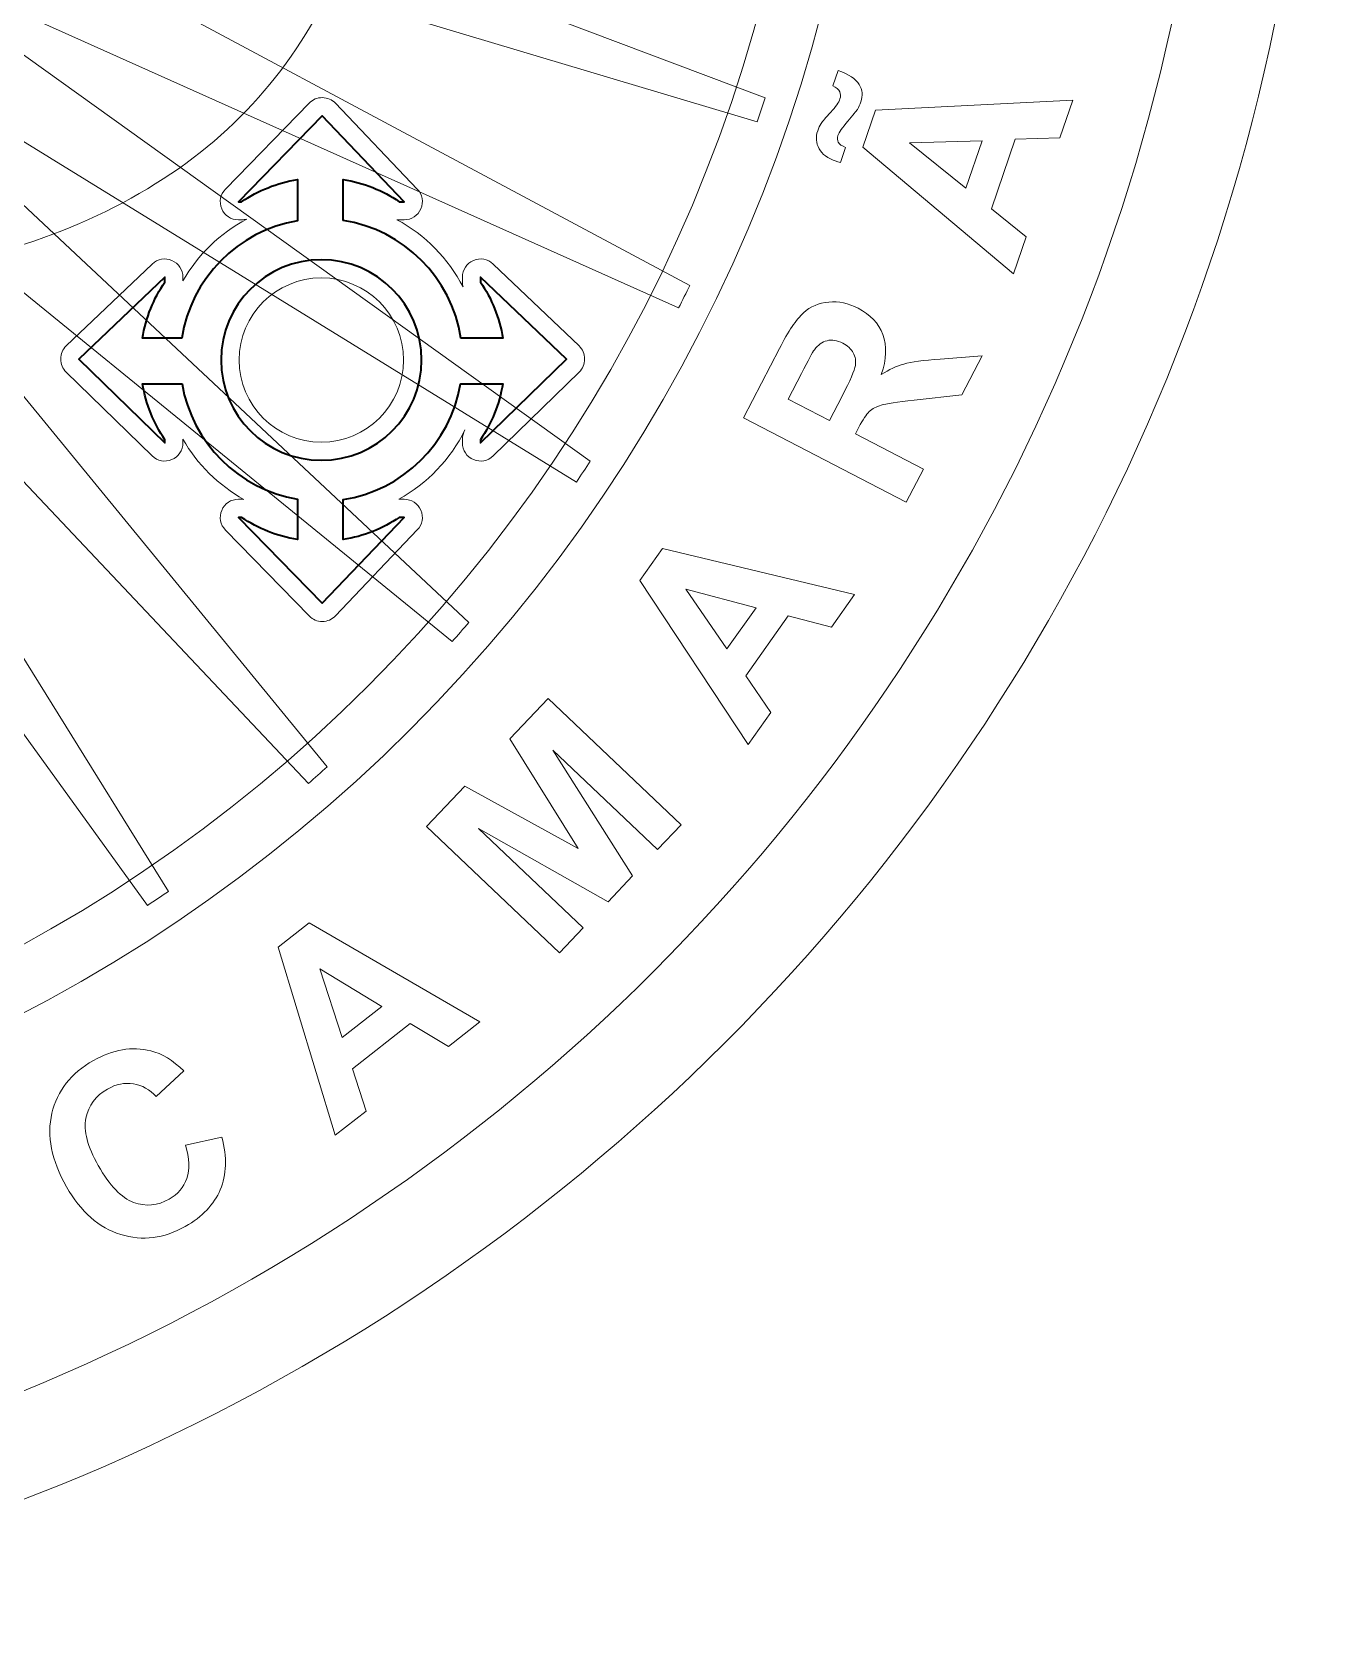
# Model space of a CAD drawing. Header units: millimetres. Extents: x -22.2 to 22.2, y -22.2 to 22.2.
# Drawn here: x 8.1 to 22.25, y -22.25 to -4.59 of the extents above; entities that cross this region are included whole.
import ezdxf

# ---------------------------------------------------------------- set-up
doc = ezdxf.new("R2010")
doc.units = ezdxf.units.MM
doc.header["$MEASUREMENT"] = 0
doc.layers.add('Camada 1', color=7, linetype='Continuous')

msp = doc.modelspace()

# ---------------------------------------------------------------- linework, layer by layer
at = {"layer": 'Camada 1', "lineweight": 9}
msp.add_ellipse((0, 0), major_axis=(0, 22.25), ratio=1, dxfattribs=at)
msp.add_ellipse((0, 0), major_axis=(0, 22.25), ratio=1, dxfattribs=at)
for points, knots in [([(0, 22.25), (12.2882, 22.25), (22.25, 12.2882), (22.25, 0), (22.25, 0), (22.25, -12.2882), (12.2882, -22.25), (0, -22.25), (0, -22.25), (-12.2882, -22.25), (-22.25, -12.2882), (-22.25, 0), (-22.25, 0), (-22.25, 12.2882), (-12.2882, 22.25), (0, 22.25)], [0, 0, 0, 0, 0.2, 0.2, 0.2, 0.2, 0.4, 0.4, 0.4, 0.4, 0.6, 0.6, 0.6, 0.6, 1, 1, 1, 1]), ([(0, 21.1375), (11.6738, 21.1375), (21.1375, 11.6738), (21.1375, 0), (21.1375, 0), (21.1375, -11.6738), (11.6738, -21.1375), (0, -21.1375), (0, -21.1375), (-11.6738, -21.1375), (-21.1375, -11.6738), (-21.1375, 0), (-21.1375, 0), (-21.1375, 11.6738), (-11.6738, 21.1375), (0, 21.1375)], [0, 0, 0, 0, 0.2, 0.2, 0.2, 0.2, 0.4, 0.4, 0.4, 0.4, 0.6, 0.6, 0.6, 0.6, 1, 1, 1, 1]), ([(0, 17.355), (9.5849, 17.355), (17.355, 9.5849), (17.355, 0), (17.355, 0), (17.355, -9.5849), (9.5849, -17.355), (0, -17.355), (0, -17.355), (-9.5849, -17.355), (-17.355, -9.5849), (-17.355, 0), (-17.355, 0), (-17.355, 9.5849), (-9.5849, 17.355), (0, 17.355)], [0, 0, 0, 0, 0.2, 0.2, 0.2, 0.2, 0.4, 0.4, 0.4, 0.4, 0.6, 0.6, 0.6, 0.6, 1, 1, 1, 1]), ([(-1.0064, 16.9961), (-1.0064, 16.9961), (-0.0133, 7.3235), (-0.0133, 7.3235), (-0.0133, 7.3235), (-0.0133, 7.3235), (0.9446, 17), (0.9446, 17), (0.9446, 17), (1.0369, 16.9949), (1.1288, 16.989), (1.2206, 16.9825), (1.2206, 16.9825), (1.2206, 16.9825), (0.9427, 7.2626), (0.9427, 7.2626), (0.9427, 7.2626), (0.9427, 7.2626), (3.1559, 16.7333), (3.1559, 16.7333), (3.1559, 16.7333), (3.2465, 16.7163), (3.3373, 16.6997), (3.4274, 16.6813), (3.4274, 16.6813), (3.4274, 16.6813), (1.8826, 7.0774), (1.8826, 7.0774), (1.8826, 7.0774), (1.8826, 7.0774), (5.3137, 16.1796), (5.3137, 16.1796), (5.3137, 16.1796), (5.4013, 16.1509), (5.4885, 16.1217), (5.5755, 16.0915), (5.5755, 16.0915), (5.5755, 16.0915), (2.7903, 6.7711), (2.7903, 6.7711), (2.7903, 6.7711), (2.7903, 6.7711), (7.3803, 15.3481), (7.3803, 15.3481), (7.3803, 15.3481), (7.4634, 15.3081), (7.5455, 15.2665), (7.6278, 15.2252), (7.6278, 15.2252), (7.6278, 15.2252), (3.6502, 6.3489), (3.6502, 6.3489), (3.6502, 6.3489), (3.6502, 6.3489), (9.3186, 14.2509), (9.3186, 14.2509), (9.3186, 14.2509), (9.3957, 14.2003), (9.4729, 14.1499), (9.5491, 14.0982), (9.5491, 14.0982), (9.5491, 14.0982), (4.4477, 5.8183), (4.4477, 5.8183), (4.4477, 5.8183), (4.4477, 5.8183), (11.0983, 12.9119), (11.0983, 12.9119), (11.0983, 12.9119), (11.1682, 12.8517), (11.2372, 12.7907), (11.3061, 12.7294), (11.3061, 12.7294), (11.3061, 12.7294), (5.1691, 5.1879), (5.1691, 5.1879), (5.1691, 5.1879), (5.1691, 5.1879), (12.6882, 11.3524), (12.6882, 11.3524), (12.6882, 11.3524), (12.7497, 11.2837), (12.8114, 11.2152), (12.8718, 11.1456), (12.8718, 11.1456), (12.8718, 11.1456), (5.802, 4.4688), (5.802, 4.4688), (5.802, 4.4688), (5.802, 4.4688), (14.0629, 9.6), (14.0629, 9.6), (14.0629, 9.6), (14.1149, 9.524), (14.166, 9.4474), (14.2167, 9.3705), (14.2167, 9.3705), (14.2167, 9.3705), (6.3356, 3.6734), (6.3356, 3.6734), (6.3356, 3.6734), (6.3356, 3.6734), (15.1976, 7.6834), (15.1976, 7.6834), (15.1976, 7.6834), (15.2392, 7.6012), (15.2802, 7.5189), (15.3205, 7.4359), (15.3205, 7.4359), (15.3205, 7.4359), (6.7609, 2.815), (6.7609, 2.815), (6.7609, 2.815), (6.7609, 2.815), (16.0708, 5.6339), (16.0708, 5.6339), (16.0708, 5.6339), (16.1013, 5.547), (16.1314, 5.46), (16.1605, 5.3726), (16.1605, 5.3726), (16.1605, 5.3726), (7.0705, 1.9084), (7.0705, 1.9084), (7.0705, 1.9084), (7.0705, 1.9084), (16.6682, 3.488), (16.6682, 3.488), (16.6682, 3.488), (16.6869, 3.398), (16.7042, 3.3074), (16.7216, 3.2169), (16.7216, 3.2169), (16.7216, 3.2169), (7.2591, 0.9692), (7.2591, 0.9692), (7.2591, 0.9692), (7.2591, 0.9692), (16.9786, 1.2824), (16.9786, 1.2824), (16.9786, 1.2824), (16.9855, 1.1907), (16.9907, 1.0986), (16.9961, 1.0064), (16.9961, 1.0064), (16.9961, 1.0064), (7.3235, 0.0133), (7.3235, 0.0133), (7.3235, 0.0133), (7.3235, 0.0133), (17, -0.9446), (17, -0.9446), (17, -0.9446), (16.9949, -1.0369), (16.989, -1.1288), (16.9825, -1.2206), (16.9825, -1.2206), (16.9825, -1.2206), (7.2626, -0.9427), (7.2626, -0.9427), (7.2626, -0.9427), (7.2626, -0.9427), (16.7333, -3.1559), (16.7333, -3.1559), (16.7333, -3.1559), (16.7163, -3.2465), (16.6997, -3.3373), (16.6813, -3.4274), (16.6813, -3.4274), (16.6813, -3.4274), (7.0774, -1.8826), (7.0774, -1.8826), (7.0774, -1.8826), (7.0774, -1.8826), (16.1796, -5.3137), (16.1796, -5.3137), (16.1796, -5.3137), (16.1509, -5.4013), (16.1217, -5.4885), (16.0915, -5.5755), (16.0915, -5.5755), (16.0915, -5.5755), (6.7711, -2.7903), (6.7711, -2.7903), (6.7711, -2.7903), (6.7711, -2.7903), (15.3481, -7.3803), (15.3481, -7.3803), (15.3481, -7.3803), (15.3081, -7.4634), (15.2665, -7.5455), (15.2252, -7.6278), (15.2252, -7.6278), (15.2252, -7.6278), (6.3489, -3.6502), (6.3489, -3.6502), (6.3489, -3.6502), (6.3489, -3.6502), (14.2509, -9.3186), (14.2509, -9.3186), (14.2509, -9.3186), (14.2003, -9.3957), (14.1499, -9.4729), (14.0982, -9.5491), (14.0982, -9.5491), (14.0982, -9.5491), (5.8183, -4.4477), (5.8183, -4.4477), (5.8183, -4.4477), (5.8183, -4.4477), (12.9119, -11.0983), (12.9119, -11.0983), (12.9119, -11.0983), (12.8517, -11.1682), (12.7907, -11.2372), (12.7294, -11.3061), (12.7294, -11.3061), (12.7294, -11.3061), (5.1879, -5.1691), (5.1879, -5.1691), (5.1879, -5.1691), (5.1879, -5.1691), (11.3524, -12.6882), (11.3524, -12.6882), (11.3524, -12.6882), (11.2837, -12.7497), (11.2152, -12.8114), (11.1456, -12.8718), (11.1456, -12.8718), (11.1456, -12.8718), (4.4688, -5.802), (4.4688, -5.802), (4.4688, -5.802), (4.4688, -5.802), (9.6, -14.0629), (9.6, -14.0629), (9.6, -14.0629), (9.524, -14.1149), (9.4474, -14.166), (9.3705, -14.2167), (9.3705, -14.2167), (9.3705, -14.2167), (3.6734, -6.3356), (3.6734, -6.3356), (3.6734, -6.3356), (3.6734, -6.3356), (7.6834, -15.1976), (7.6834, -15.1976), (7.6834, -15.1976), (7.6012, -15.2392), (7.5189, -15.2802), (7.4359, -15.3205), (7.4359, -15.3205), (7.4359, -15.3205), (2.815, -6.7609), (2.815, -6.7609), (2.815, -6.7609), (2.815, -6.7609), (5.6339, -16.0708), (5.6339, -16.0708), (5.6339, -16.0708), (5.547, -16.1013), (5.46, -16.1314), (5.3726, -16.1605), (5.3726, -16.1605), (5.3726, -16.1605), (1.9084, -7.0705), (1.9084, -7.0705), (1.9084, -7.0705), (1.9084, -7.0705), (3.488, -16.6682), (3.488, -16.6682), (3.488, -16.6682), (3.398, -16.6869), (3.3074, -16.7042), (3.2169, -16.7216), (3.2169, -16.7216), (3.2169, -16.7216), (0.9692, -7.2591), (0.9692, -7.2591), (0.9692, -7.2591), (0.9692, -7.2591), (1.2824, -16.9786), (1.2824, -16.9786), (1.2824, -16.9786), (1.1907, -16.9855), (1.0986, -16.9907), (1.0064, -16.9961), (1.0064, -16.9961), (1.0064, -16.9961), (0.0133, -7.3235), (0.0133, -7.3235), (0.0133, -7.3235), (0.0133, -7.3235), (-0.9446, -17), (-0.9446, -17), (-0.9446, -17), (-1.0369, -16.9949), (-1.1288, -16.989), (-1.2206, -16.9825), (-1.2206, -16.9825), (-1.2206, -16.9825), (-0.9427, -7.2626), (-0.9427, -7.2626), (-0.9427, -7.2626), (-0.9427, -7.2626), (-3.1559, -16.7333), (-3.1559, -16.7333), (-3.1559, -16.7333), (-3.2465, -16.7163), (-3.3373, -16.6997), (-3.4274, -16.6813), (-3.4274, -16.6813), (-3.4274, -16.6813), (-1.8826, -7.0774), (-1.8826, -7.0774), (-1.8826, -7.0774), (-1.8826, -7.0774), (-5.3137, -16.1796), (-5.3137, -16.1796), (-5.3137, -16.1796), (-5.4013, -16.1509), (-5.4885, -16.1217), (-5.5755, -16.0915), (-5.5755, -16.0915), (-5.5755, -16.0915), (-2.7903, -6.7711), (-2.7903, -6.7711), (-2.7903, -6.7711), (-2.7903, -6.7711), (-7.3803, -15.3481), (-7.3803, -15.3481), (-7.3803, -15.3481), (-7.4634, -15.3081), (-7.5455, -15.2665), (-7.6278, -15.2252), (-7.6278, -15.2252), (-7.6278, -15.2252), (-3.6502, -6.3489), (-3.6502, -6.3489), (-3.6502, -6.3489), (-3.6502, -6.3489), (-9.3186, -14.2509), (-9.3186, -14.2509), (-9.3186, -14.2509), (-9.3957, -14.2003), (-9.4729, -14.1499), (-9.5491, -14.0982), (-9.5491, -14.0982), (-9.5491, -14.0982), (-4.4477, -5.8183), (-4.4477, -5.8183), (-4.4477, -5.8183), (-4.4477, -5.8183), (-11.0983, -12.9119), (-11.0983, -12.9119), (-11.0983, -12.9119), (-11.1682, -12.8517), (-11.2372, -12.7907), (-11.3061, -12.7294), (-11.3061, -12.7294), (-11.3061, -12.7294), (-5.1691, -5.1879), (-5.1691, -5.1879), (-5.1691, -5.1879), (-5.1691, -5.1879), (-12.6882, -11.3524), (-12.6882, -11.3524), (-12.6882, -11.3524), (-12.7497, -11.2837), (-12.8114, -11.2152), (-12.8718, -11.1456), (-12.8718, -11.1456), (-12.8718, -11.1456), (-5.802, -4.4688), (-5.802, -4.4688), (-5.802, -4.4688), (-5.802, -4.4688), (-14.0629, -9.6), (-14.0629, -9.6), (-14.0629, -9.6), (-14.1149, -9.524), (-14.166, -9.4474), (-14.2167, -9.3705), (-14.2167, -9.3705), (-14.2167, -9.3705), (-6.3356, -3.6734), (-6.3356, -3.6734), (-6.3356, -3.6734), (-6.3356, -3.6734), (-15.1976, -7.6834), (-15.1976, -7.6834), (-15.1976, -7.6834), (-15.2392, -7.6012), (-15.2802, -7.5189), (-15.3205, -7.4359), (-15.3205, -7.4359), (-15.3205, -7.4359), (-6.7609, -2.815), (-6.7609, -2.815), (-6.7609, -2.815), (-6.7609, -2.815), (-16.0708, -5.6339), (-16.0708, -5.6339), (-16.0708, -5.6339), (-16.1013, -5.547), (-16.1314, -5.46), (-16.1605, -5.3726), (-16.1605, -5.3726), (-16.1605, -5.3726), (-7.0705, -1.9084), (-7.0705, -1.9084), (-7.0705, -1.9084), (-7.0705, -1.9084), (-16.6682, -3.488), (-16.6682, -3.488), (-16.6682, -3.488), (-16.6869, -3.398), (-16.7042, -3.3074), (-16.7216, -3.2169), (-16.7216, -3.2169), (-16.7216, -3.2169), (-7.2591, -0.9692), (-7.2591, -0.9692), (-7.2591, -0.9692), (-7.2591, -0.9692), (-16.9786, -1.2824), (-16.9786, -1.2824), (-16.9786, -1.2824), (-16.9855, -1.1907), (-16.9907, -1.0986), (-16.9961, -1.0064), (-16.9961, -1.0064), (-16.9961, -1.0064), (-7.3235, -0.0133), (-7.3235, -0.0133), (-7.3235, -0.0133), (-7.3235, -0.0133), (-17, 0.9446), (-17, 0.9446), (-17, 0.9446), (-16.9949, 1.0369), (-16.989, 1.1288), (-16.9825, 1.2206), (-16.9825, 1.2206), (-16.9825, 1.2206), (-7.2626, 0.9427), (-7.2626, 0.9427), (-7.2626, 0.9427), (-7.2626, 0.9427), (-16.7333, 3.1559), (-16.7333, 3.1559), (-16.7333, 3.1559), (-16.7163, 3.2465), (-16.6997, 3.3373), (-16.6813, 3.4274), (-16.6813, 3.4274), (-16.6813, 3.4274), (-7.0774, 1.8826), (-7.0774, 1.8826), (-7.0774, 1.8826), (-7.0774, 1.8826), (-16.1796, 5.3137), (-16.1796, 5.3137), (-16.1796, 5.3137), (-16.1509, 5.4013), (-16.1217, 5.4885), (-16.0915, 5.5755), (-16.0915, 5.5755), (-16.0915, 5.5755), (-6.7711, 2.7903), (-6.7711, 2.7903), (-6.7711, 2.7903), (-6.7711, 2.7903), (-15.3481, 7.3803), (-15.3481, 7.3803), (-15.3481, 7.3803), (-15.3081, 7.4634), (-15.2665, 7.5455), (-15.2252, 7.6278), (-15.2252, 7.6278), (-15.2252, 7.6278), (-6.3489, 3.6502), (-6.3489, 3.6502), (-6.3489, 3.6502), (-6.3489, 3.6502), (-14.2509, 9.3186), (-14.2509, 9.3186), (-14.2509, 9.3186), (-14.2003, 9.3957), (-14.1499, 9.4729), (-14.0982, 9.5491), (-14.0982, 9.5491), (-14.0982, 9.5491), (-5.8183, 4.4477), (-5.8183, 4.4477), (-5.8183, 4.4477), (-5.8183, 4.4477), (-12.9119, 11.0983), (-12.9119, 11.0983), (-12.9119, 11.0983), (-12.8517, 11.1682), (-12.7907, 11.2372), (-12.7294, 11.3061), (-12.7294, 11.3061), (-12.7294, 11.3061), (-5.1879, 5.1691), (-5.1879, 5.1691), (-5.1879, 5.1691), (-5.1879, 5.1691), (-11.3524, 12.6882), (-11.3524, 12.6882), (-11.3524, 12.6882), (-11.2837, 12.7497), (-11.2152, 12.8113), (-11.1456, 12.8718), (-11.1456, 12.8718), (-11.1456, 12.8718), (-4.4688, 5.802), (-4.4688, 5.802), (-4.4688, 5.802), (-4.4688, 5.802), (-9.6, 14.0629), (-9.6, 14.0629), (-9.6, 14.0629), (-9.524, 14.1149), (-9.4474, 14.166), (-9.3705, 14.2167), (-9.3705, 14.2167), (-9.3705, 14.2167), (-3.6734, 6.3356), (-3.6734, 6.3356), (-3.6734, 6.3356), (-3.6734, 6.3356), (-7.6834, 15.1976), (-7.6834, 15.1976), (-7.6834, 15.1976), (-7.6012, 15.2392), (-7.5188, 15.2802), (-7.4359, 15.3205), (-7.4359, 15.3205), (-7.4359, 15.3205), (-2.815, 6.7609), (-2.815, 6.7609), (-2.815, 6.7609), (-2.815, 6.7609), (-5.6339, 16.0708), (-5.6339, 16.0708), (-5.6339, 16.0708), (-5.547, 16.1013), (-5.4601, 16.1314), (-5.3726, 16.1605), (-5.3726, 16.1605), (-5.3726, 16.1605), (-1.9084, 7.0705), (-1.9084, 7.0705), (-1.9084, 7.0705), (-1.9084, 7.0705), (-3.488, 16.6682), (-3.488, 16.6682), (-3.488, 16.6682), (-3.398, 16.6869), (-3.3074, 16.7042), (-3.2169, 16.7216), (-3.2169, 16.7216), (-3.2169, 16.7216), (-0.9692, 7.2591), (-0.9692, 7.2591), (-0.9692, 7.2591), (-0.9692, 7.2591), (-1.2824, 16.9786), (-1.2824, 16.9786), (-1.2824, 16.9786), (-1.1907, 16.9855), (-1.0986, 16.9907), (-1.0064, 16.9961)], [0, 0, 0, 0, 0.0068966, 0.0068966, 0.0068966, 0.0068966, 0.0137931, 0.0137931, 0.0137931, 0.0137931, 0.0206897, 0.0206897, 0.0206897, 0.0206897, 0.0275862, 0.0275862, 0.0275862, 0.0275862, 0.0344828, 0.0344828, 0.0344828, 0.0344828, 0.0413793, 0.0413793, 0.0413793, 0.0413793, 0.0482759, 0.0482759, 0.0482759, 0.0482759, 0.0551724, 0.0551724, 0.0551724, 0.0551724, 0.062069, 0.062069, 0.062069, 0.062069, 0.0689655, 0.0689655, 0.0689655, 0.0689655, 0.0758621, 0.0758621, 0.0758621, 0.0758621, 0.0827586, 0.0827586, 0.0827586, 0.0827586, 0.0896552, 0.0896552, 0.0896552, 0.0896552, 0.0965517, 0.0965517, 0.0965517, 0.0965517, 0.1034483, 0.1034483, 0.1034483, 0.1034483, 0.1103448, 0.1103448, 0.1103448, 0.1103448, 0.1172414, 0.1172414, 0.1172414, 0.1172414, 0.1241379, 0.1241379, 0.1241379, 0.1241379, 0.1310345, 0.1310345, 0.1310345, 0.1310345, 0.137931, 0.137931, 0.137931, 0.137931, 0.1448276, 0.1448276, 0.1448276, 0.1448276, 0.1517241, 0.1517241, 0.1517241, 0.1517241, 0.1586207, 0.1586207, 0.1586207, 0.1586207, 0.1655172, 0.1655172, 0.1655172, 0.1655172, 0.1724138, 0.1724138, 0.1724138, 0.1724138, 0.1793103, 0.1793103, 0.1793103, 0.1793103, 0.1862069, 0.1862069, 0.1862069, 0.1862069, 0.1931034, 0.1931034, 0.1931034, 0.1931034, 0.2, 0.2, 0.2, 0.2, 0.2068966, 0.2068966, 0.2068966, 0.2068966, 0.2137931, 0.2137931, 0.2137931, 0.2137931, 0.2206897, 0.2206897, 0.2206897, 0.2206897, 0.2275862, 0.2275862, 0.2275862, 0.2275862, 0.2344828, 0.2344828, 0.2344828, 0.2344828, 0.2413793, 0.2413793, 0.2413793, 0.2413793, 0.2482759, 0.2482759, 0.2482759, 0.2482759, 0.2551724, 0.2551724, 0.2551724, 0.2551724, 0.262069, 0.262069, 0.262069, 0.262069, 0.2689655, 0.2689655, 0.2689655, 0.2689655, 0.2758621, 0.2758621, 0.2758621, 0.2758621, 0.2827586, 0.2827586, 0.2827586, 0.2827586, 0.2896552, 0.2896552, 0.2896552, 0.2896552, 0.2965517, 0.2965517, 0.2965517, 0.2965517, 0.3034483, 0.3034483, 0.3034483, 0.3034483, 0.3103448, 0.3103448, 0.3103448, 0.3103448, 0.3172414, 0.3172414, 0.3172414, 0.3172414, 0.3241379, 0.3241379, 0.3241379, 0.3241379, 0.3310345, 0.3310345, 0.3310345, 0.3310345, 0.337931, 0.337931, 0.337931, 0.337931, 0.3448276, 0.3448276, 0.3448276, 0.3448276, 0.3517241, 0.3517241, 0.3517241, 0.3517241, 0.3586207, 0.3586207, 0.3586207, 0.3586207, 0.3655172, 0.3655172, 0.3655172, 0.3655172, 0.3724138, 0.3724138, 0.3724138, 0.3724138, 0.3793103, 0.3793103, 0.3793103, 0.3793103, 0.3862069, 0.3862069, 0.3862069, 0.3862069, 0.3931034, 0.3931034, 0.3931034, 0.3931034, 0.4, 0.4, 0.4, 0.4, 0.4068966, 0.4068966, 0.4068966, 0.4068966, 0.4137931, 0.4137931, 0.4137931, 0.4137931, 0.4206897, 0.4206897, 0.4206897, 0.4206897, 0.4275862, 0.4275862, 0.4275862, 0.4275862, 0.4344828, 0.4344828, 0.4344828, 0.4344828, 0.4413793, 0.4413793, 0.4413793, 0.4413793, 0.4482759, 0.4482759, 0.4482759, 0.4482759, 0.4551724, 0.4551724, 0.4551724, 0.4551724, 0.462069, 0.462069, 0.462069, 0.462069, 0.4689655, 0.4689655, 0.4689655, 0.4689655, 0.4758621, 0.4758621, 0.4758621, 0.4758621, 0.4827586, 0.4827586, 0.4827586, 0.4827586, 0.4896552, 0.4896552, 0.4896552, 0.4896552, 0.4965517, 0.4965517, 0.4965517, 0.4965517, 0.5034483, 0.5034483, 0.5034483, 0.5034483, 0.5103448, 0.5103448, 0.5103448, 0.5103448, 0.5172414, 0.5172414, 0.5172414, 0.5172414, 0.5241379, 0.5241379, 0.5241379, 0.5241379, 0.5310345, 0.5310345, 0.5310345, 0.5310345, 0.537931, 0.537931, 0.537931, 0.537931, 0.5448276, 0.5448276, 0.5448276, 0.5448276, 0.5517241, 0.5517241, 0.5517241, 0.5517241, 0.5586207, 0.5586207, 0.5586207, 0.5586207, 0.5655172, 0.5655172, 0.5655172, 0.5655172, 0.5724138, 0.5724138, 0.5724138, 0.5724138, 0.5793103, 0.5793103, 0.5793103, 0.5793103, 0.5862069, 0.5862069, 0.5862069, 0.5862069, 0.5931034, 0.5931034, 0.5931034, 0.5931034, 0.6, 0.6, 0.6, 0.6, 0.6068966, 0.6068966, 0.6068966, 0.6068966, 0.6137931, 0.6137931, 0.6137931, 0.6137931, 0.6206897, 0.6206897, 0.6206897, 0.6206897, 0.6275862, 0.6275862, 0.6275862, 0.6275862, 0.6344828, 0.6344828, 0.6344828, 0.6344828, 0.6413793, 0.6413793, 0.6413793, 0.6413793, 0.6482759, 0.6482759, 0.6482759, 0.6482759, 0.6551724, 0.6551724, 0.6551724, 0.6551724, 0.662069, 0.662069, 0.662069, 0.662069, 0.6689655, 0.6689655, 0.6689655, 0.6689655, 0.6758621, 0.6758621, 0.6758621, 0.6758621, 0.6827586, 0.6827586, 0.6827586, 0.6827586, 0.6896552, 0.6896552, 0.6896552, 0.6896552, 0.6965517, 0.6965517, 0.6965517, 0.6965517, 0.7034483, 0.7034483, 0.7034483, 0.7034483, 0.7103448, 0.7103448, 0.7103448, 0.7103448, 0.7172414, 0.7172414, 0.7172414, 0.7172414, 0.7241379, 0.7241379, 0.7241379, 0.7241379, 0.7310345, 0.7310345, 0.7310345, 0.7310345, 0.737931, 0.737931, 0.737931, 0.737931, 0.7448276, 0.7448276, 0.7448276, 0.7448276, 0.7517241, 0.7517241, 0.7517241, 0.7517241, 0.7586207, 0.7586207, 0.7586207, 0.7586207, 0.7655172, 0.7655172, 0.7655172, 0.7655172, 0.7724138, 0.7724138, 0.7724138, 0.7724138, 0.7793103, 0.7793103, 0.7793103, 0.7793103, 0.7862069, 0.7862069, 0.7862069, 0.7862069, 0.7931034, 0.7931034, 0.7931034, 0.7931034, 0.8, 0.8, 0.8, 0.8, 0.8068966, 0.8068966, 0.8068966, 0.8068966, 0.8137931, 0.8137931, 0.8137931, 0.8137931, 0.8206897, 0.8206897, 0.8206897, 0.8206897, 0.8275862, 0.8275862, 0.8275862, 0.8275862, 0.8344828, 0.8344828, 0.8344828, 0.8344828, 0.8413793, 0.8413793, 0.8413793, 0.8413793, 0.8482759, 0.8482759, 0.8482759, 0.8482759, 0.8551724, 0.8551724, 0.8551724, 0.8551724, 0.862069, 0.862069, 0.862069, 0.862069, 0.8689655, 0.8689655, 0.8689655, 0.8689655, 0.8758621, 0.8758621, 0.8758621, 0.8758621, 0.8827586, 0.8827586, 0.8827586, 0.8827586, 0.8896552, 0.8896552, 0.8896552, 0.8896552, 0.8965517, 0.8965517, 0.8965517, 0.8965517, 0.9034483, 0.9034483, 0.9034483, 0.9034483, 0.9103448, 0.9103448, 0.9103448, 0.9103448, 0.9172414, 0.9172414, 0.9172414, 0.9172414, 0.9241379, 0.9241379, 0.9241379, 0.9241379, 0.9310345, 0.9310345, 0.9310345, 0.9310345, 0.937931, 0.937931, 0.937931, 0.937931, 0.9448276, 0.9448276, 0.9448276, 0.9448276, 0.9517241, 0.9517241, 0.9517241, 0.9517241, 0.9586207, 0.9586207, 0.9586207, 0.9586207, 0.9655172, 0.9655172, 0.9655172, 0.9655172, 0.9724138, 0.9724138, 0.9724138, 0.9724138, 0.9793103, 0.9793103, 0.9793103, 0.9793103, 0.9862069, 0.9862069, 0.9862069, 0.9862069, 1, 1, 1, 1]), ([(0, 16.6875), (9.2162, 16.6875), (16.6875, 9.2162), (16.6875, 0), (16.6875, 0), (16.6875, -9.2162), (9.2162, -16.6875), (0, -16.6875), (0, -16.6875), (-9.2162, -16.6875), (-16.6875, -9.2162), (-16.6875, 0), (-16.6875, 0), (-16.6875, 9.2162), (-9.2162, 16.6875), (0, 16.6875)], [0, 0, 0, 0, 0.2, 0.2, 0.2, 0.2, 0.4, 0.4, 0.4, 0.4, 0.6, 0.6, 0.6, 0.6, 1, 1, 1, 1]), ([(-0.5376, -0.5186), (-0.5376, -0.5186), (-0.5376, 3.8314), (-0.5376, 3.8314), (-0.5376, 3.8314), (-0.5376, 5.0574), (-0.4673, 5.9535), (-0.3266, 6.5278), (-0.3266, 6.5278), (-0.1812, 7.102), (0.0487, 7.6193), (0.3676, 8.0796), (0.3676, 8.0796), (0.9211, 8.878), (1.6482, 9.4889), (2.563, 9.9124), (2.563, 9.9124), (3.4729, 10.3401), (4.5142, 10.5519), (5.6915, 10.5519), (5.6915, 10.5519), (6.8737, 10.5519), (7.9196, 10.3442), (8.8296, 9.9246), (8.8296, 9.9246), (9.7396, 9.5092), (10.4761, 8.8942), (11.0343, 8.0796), (11.0343, 8.0796), (11.3485, 7.6438), (11.569, 7.151), (11.705, 6.6133), (11.705, 6.6133), (11.8363, 6.0716), (11.902, 5.3059), (11.902, 4.3202), (11.902, 4.3202), (11.902, 4.3202), (11.902, 3.8314), (11.902, 3.8314), (11.902, 3.8314), (11.902, 3.8314), (11.902, -1.0888), (11.902, -1.0888), (11.902, -1.0888), (11.902, -1.8993), (11.8551, -2.5307), (11.766, -2.9828), (11.766, -2.9828), (11.6721, -3.4389), (11.5221, -3.8625), (11.311, -4.2617), (11.311, -4.2617), (10.8231, -5.2066), (10.0868, -5.9438), (9.097, -6.4692), (9.097, -6.4692), (8.1072, -6.9987), (6.9721, -7.2635), (5.6915, -7.2635), (5.6915, -7.2635), (4.5237, -7.2635), (3.4869, -7.0477), (2.5676, -6.6118), (2.5676, -6.6118), (1.6528, -6.18), (0.9211, -5.565), (0.3676, -4.7708), (0.3676, -4.7708), (0.0487, -4.3024), (-0.1812, -3.7852), (-0.3266, -3.2231), (-0.3266, -3.2231), (-0.4673, -2.6569), (-0.5376, -1.7567), (-0.5376, -0.5186)], [0, 0, 0, 0, 0.05, 0.05, 0.05, 0.05, 0.1, 0.1, 0.1, 0.1, 0.15, 0.15, 0.15, 0.15, 0.2, 0.2, 0.2, 0.2, 0.25, 0.25, 0.25, 0.25, 0.3, 0.3, 0.3, 0.3, 0.35, 0.35, 0.35, 0.35, 0.4, 0.4, 0.4, 0.4, 0.45, 0.45, 0.45, 0.45, 0.5, 0.5, 0.5, 0.5, 0.55, 0.55, 0.55, 0.55, 0.6, 0.6, 0.6, 0.6, 0.65, 0.65, 0.65, 0.65, 0.7, 0.7, 0.7, 0.7, 0.75, 0.75, 0.75, 0.75, 0.8, 0.8, 0.8, 0.8, 0.85, 0.85, 0.85, 0.85, 0.9, 0.9, 0.9, 0.9, 1, 1, 1, 1]), ([(17.0655, -5.8585), (17.0655, -5.8585), (17.008, -6.0268), (17.008, -6.0268), (17.008, -6.0268), (16.9876, -6.0208), (16.9719, -6.0159), (16.9608, -6.0121), (16.9608, -6.0121), (16.8695, -5.9809), (16.8068, -5.9347), (16.773, -5.8734), (16.773, -5.8734), (16.7387, -5.8125), (16.7338, -5.7466), (16.7575, -5.6773), (16.7575, -5.6773), (16.768, -5.6465), (16.7807, -5.6196), (16.7964, -5.5956), (16.7964, -5.5956), (16.812, -5.5716), (16.8471, -5.5303), (16.9013, -5.4718), (16.9013, -5.4718), (16.9558, -5.4129), (16.9898, -5.3644), (17.0033, -5.3248), (17.0033, -5.3248), (17.0128, -5.2972), (17.0118, -5.271), (17.0007, -5.2464), (17.0007, -5.2464), (16.9895, -5.2212), (16.9641, -5.1995), (16.9245, -5.1801), (16.9245, -5.1801), (16.9245, -5.1801), (16.982, -5.0118), (16.982, -5.0118), (16.982, -5.0118), (17.1006, -5.0533), (17.1777, -5.1041), (17.2143, -5.1642), (17.2143, -5.1642), (17.2507, -5.225), (17.2572, -5.2888), (17.2341, -5.3565), (17.2341, -5.3565), (17.2239, -5.3863), (17.2109, -5.4142), (17.1949, -5.4405), (17.1949, -5.4405), (17.1827, -5.4586), (17.147, -5.5021), (17.0882, -5.571), (17.0882, -5.571), (17.0292, -5.6404), (16.9938, -5.6928), (16.9813, -5.7294), (16.9813, -5.7294), (16.9717, -5.7574), (16.9729, -5.7817), (16.9849, -5.8032), (16.9849, -5.8032), (16.9964, -5.825), (17.0235, -5.8432), (17.0655, -5.8585)], [0, 0, 0, 0, 0.0555556, 0.0555556, 0.0555556, 0.0555556, 0.1111111, 0.1111111, 0.1111111, 0.1111111, 0.1666667, 0.1666667, 0.1666667, 0.1666667, 0.2222222, 0.2222222, 0.2222222, 0.2222222, 0.2777778, 0.2777778, 0.2777778, 0.2777778, 0.3333333, 0.3333333, 0.3333333, 0.3333333, 0.3888889, 0.3888889, 0.3888889, 0.3888889, 0.4444444, 0.4444444, 0.4444444, 0.4444444, 0.5, 0.5, 0.5, 0.5, 0.5555556, 0.5555556, 0.5555556, 0.5555556, 0.6111111, 0.6111111, 0.6111111, 0.6111111, 0.6666667, 0.6666667, 0.6666667, 0.6666667, 0.7222222, 0.7222222, 0.7222222, 0.7222222, 0.7777778, 0.7777778, 0.7777778, 0.7777778, 0.8333333, 0.8333333, 0.8333333, 0.8333333, 0.8888889, 0.8888889, 0.8888889, 0.8888889, 1, 1, 1, 1]), ([(12.8697, -8.9749), (12.706, -9.2999), (12.4531, -9.5653), (12.1423, -9.7389), (12.1423, -9.7389), (12.1436, -9.7389), (12.1448, -9.7389), (12.1461, -9.7389), (12.1461, -9.7389), (12.1461, -9.7389), (12.1997, -9.7389), (12.1997, -9.7389), (12.1997, -9.7389), (12.2815, -9.7389), (12.3514, -9.785), (12.3836, -9.8602), (12.3836, -9.8602), (12.4157, -9.9353), (12.4009, -10.0177), (12.3445, -10.0769), (12.3445, -10.0769), (12.3445, -10.0769), (11.4414, -11.0241), (11.4414, -11.0241), (11.4414, -11.0241), (11.4025, -11.0649), (11.3541, -11.0858), (11.2977, -11.0861), (11.2977, -11.0861), (11.2414, -11.0864), (11.1928, -11.0661), (11.1534, -11.0258), (11.1534, -11.0258), (11.1534, -11.0258), (10.2294, -10.0786), (10.2294, -10.0786), (10.2294, -10.0786), (10.172, -10.0197), (10.1564, -9.9369), (10.1883, -9.8612), (10.1883, -9.8612), (10.2202, -9.7855), (10.2904, -9.7389), (10.3726, -9.7389), (10.3726, -9.7389), (10.3726, -9.7389), (10.4072, -9.7389), (10.4072, -9.7389), (10.4072, -9.7389), (10.4159, -9.7389), (10.4244, -9.7394), (10.4327, -9.7404), (10.4327, -9.7404), (10.1525, -9.5845), (9.9195, -9.3542), (9.7602, -9.0761), (9.7602, -9.0761), (9.7603, -9.0783), (9.7603, -9.0804), (9.7603, -9.0826), (9.7603, -9.0826), (9.7603, -9.0826), (9.7603, -9.1172), (9.7603, -9.1172), (9.7603, -9.1172), (9.7603, -9.1994), (9.7137, -9.2696), (9.638, -9.3015), (9.638, -9.3015), (9.5623, -9.3334), (9.4795, -9.3178), (9.4207, -9.2604), (9.4207, -9.2604), (9.4207, -9.2604), (8.4735, -8.3365), (8.4735, -8.3365), (8.4735, -8.3365), (8.4331, -8.2971), (8.4128, -8.2485), (8.4131, -8.1922), (8.4131, -8.1922), (8.4134, -8.1358), (8.4343, -8.0874), (8.4751, -8.0486), (8.4751, -8.0486), (8.4751, -8.0486), (9.4223, -7.1454), (9.4223, -7.1454), (9.4223, -7.1454), (9.4815, -7.0889), (9.5638, -7.0741), (9.639, -7.1062), (9.639, -7.1062), (9.7142, -7.1384), (9.7603, -7.2083), (9.7603, -7.2901), (9.7603, -7.2901), (9.7603, -7.2901), (9.7603, -7.3311), (9.7603, -7.3311), (9.7603, -7.3311), (9.9255, -7.0428), (10.17, -6.8057), (10.4643, -6.6498), (10.4643, -6.6498), (10.4463, -6.6551), (10.4275, -6.6577), (10.4072, -6.6577), (10.4072, -6.6577), (10.4072, -6.6577), (10.3726, -6.6577), (10.3726, -6.6577), (10.3726, -6.6577), (10.2904, -6.6577), (10.2202, -6.6111), (10.1883, -6.5354), (10.1883, -6.5354), (10.1564, -6.4597), (10.172, -6.3769), (10.2294, -6.318), (10.2294, -6.318), (10.2294, -6.318), (11.1534, -5.3708), (11.1534, -5.3708), (11.1534, -5.3708), (11.1928, -5.3305), (11.2414, -5.3102), (11.2977, -5.3105), (11.2977, -5.3105), (11.3541, -5.3108), (11.4025, -5.3317), (11.4414, -5.3725), (11.4414, -5.3725), (11.4414, -5.3725), (12.3445, -6.3197), (12.3445, -6.3197), (12.3445, -6.3197), (12.4009, -6.3789), (12.4157, -6.4613), (12.3836, -6.5364), (12.3836, -6.5364), (12.3514, -6.6116), (12.2815, -6.6577), (12.1997, -6.6577), (12.1997, -6.6577), (12.1997, -6.6577), (12.1461, -6.6577), (12.1461, -6.6577), (12.1461, -6.6577), (12.1372, -6.6577), (12.1285, -6.6572), (12.1201, -6.6562), (12.1201, -6.6562), (12.4314, -6.8243), (12.6862, -7.0835), (12.8487, -7.3982), (12.8487, -7.3982), (12.8438, -7.3811), (12.8415, -7.3631), (12.8415, -7.3438), (12.8415, -7.3438), (12.8415, -7.3438), (12.8415, -7.2901), (12.8415, -7.2901), (12.8415, -7.2901), (12.8415, -7.2083), (12.8876, -7.1384), (12.9628, -7.1062), (12.9628, -7.1062), (13.038, -7.0741), (13.1203, -7.0889), (13.1795, -7.1454), (13.1795, -7.1454), (13.1795, -7.1454), (14.1267, -8.0486), (14.1267, -8.0486), (14.1267, -8.0486), (14.1675, -8.0874), (14.1884, -8.1358), (14.1887, -8.1922), (14.1887, -8.1922), (14.189, -8.2485), (14.1687, -8.2971), (14.1283, -8.3365), (14.1283, -8.3365), (14.1283, -8.3365), (13.1811, -9.2604), (13.1811, -9.2604), (13.1811, -9.2604), (13.1223, -9.3178), (13.0395, -9.3334), (12.9638, -9.3015), (12.9638, -9.3015), (12.8881, -9.2696), (12.8415, -9.1994), (12.8415, -9.1172), (12.8415, -9.1172), (12.8415, -9.1172), (12.8415, -9.0826), (12.8415, -9.0826), (12.8415, -9.0826), (12.8415, -9.041), (12.8524, -9.0053), (12.8697, -8.9749)], [0, 0, 0, 0, 0.0192308, 0.0192308, 0.0192308, 0.0192308, 0.0384615, 0.0384615, 0.0384615, 0.0384615, 0.0576923, 0.0576923, 0.0576923, 0.0576923, 0.0769231, 0.0769231, 0.0769231, 0.0769231, 0.0961538, 0.0961538, 0.0961538, 0.0961538, 0.1153846, 0.1153846, 0.1153846, 0.1153846, 0.1346154, 0.1346154, 0.1346154, 0.1346154, 0.1538462, 0.1538462, 0.1538462, 0.1538462, 0.1730769, 0.1730769, 0.1730769, 0.1730769, 0.1923077, 0.1923077, 0.1923077, 0.1923077, 0.2115385, 0.2115385, 0.2115385, 0.2115385, 0.2307692, 0.2307692, 0.2307692, 0.2307692, 0.25, 0.25, 0.25, 0.25, 0.2692308, 0.2692308, 0.2692308, 0.2692308, 0.2884615, 0.2884615, 0.2884615, 0.2884615, 0.3076923, 0.3076923, 0.3076923, 0.3076923, 0.3269231, 0.3269231, 0.3269231, 0.3269231, 0.3461538, 0.3461538, 0.3461538, 0.3461538, 0.3653846, 0.3653846, 0.3653846, 0.3653846, 0.3846154, 0.3846154, 0.3846154, 0.3846154, 0.4038462, 0.4038462, 0.4038462, 0.4038462, 0.4230769, 0.4230769, 0.4230769, 0.4230769, 0.4423077, 0.4423077, 0.4423077, 0.4423077, 0.4615385, 0.4615385, 0.4615385, 0.4615385, 0.4807692, 0.4807692, 0.4807692, 0.4807692, 0.5, 0.5, 0.5, 0.5, 0.5192308, 0.5192308, 0.5192308, 0.5192308, 0.5384615, 0.5384615, 0.5384615, 0.5384615, 0.5576923, 0.5576923, 0.5576923, 0.5576923, 0.5769231, 0.5769231, 0.5769231, 0.5769231, 0.5961538, 0.5961538, 0.5961538, 0.5961538, 0.6153846, 0.6153846, 0.6153846, 0.6153846, 0.6346154, 0.6346154, 0.6346154, 0.6346154, 0.6538462, 0.6538462, 0.6538462, 0.6538462, 0.6730769, 0.6730769, 0.6730769, 0.6730769, 0.6923077, 0.6923077, 0.6923077, 0.6923077, 0.7115385, 0.7115385, 0.7115385, 0.7115385, 0.7307692, 0.7307692, 0.7307692, 0.7307692, 0.75, 0.75, 0.75, 0.75, 0.7692308, 0.7692308, 0.7692308, 0.7692308, 0.7884615, 0.7884615, 0.7884615, 0.7884615, 0.8076923, 0.8076923, 0.8076923, 0.8076923, 0.8269231, 0.8269231, 0.8269231, 0.8269231, 0.8461538, 0.8461538, 0.8461538, 0.8461538, 0.8653846, 0.8653846, 0.8653846, 0.8653846, 0.8846154, 0.8846154, 0.8846154, 0.8846154, 0.9038462, 0.9038462, 0.9038462, 0.9038462, 0.9230769, 0.9230769, 0.9230769, 0.9230769, 0.9423077, 0.9423077, 0.9423077, 0.9423077, 0.9615385, 0.9615385, 0.9615385, 0.9615385, 1, 1, 1, 1]), ([(19.5701, -5.3367), (19.5701, -5.3367), (19.4276, -5.7537), (19.4276, -5.7537), (19.4276, -5.7537), (19.4276, -5.7537), (18.9359, -5.7701), (18.9359, -5.7701), (18.9359, -5.7701), (18.9359, -5.7701), (18.6738, -6.5369), (18.6738, -6.5369), (18.6738, -6.5369), (18.6738, -6.5369), (19.0547, -6.8447), (19.0547, -6.8447), (19.0547, -6.8447), (19.0547, -6.8447), (18.9148, -7.2541), (18.9148, -7.2541), (18.9148, -7.2541), (18.9148, -7.2541), (17.2564, -5.8582), (17.2564, -5.8582), (17.2564, -5.8582), (17.2564, -5.8582), (17.3962, -5.4492), (17.3962, -5.4492), (17.3962, -5.4492), (17.3962, -5.4492), (19.5701, -5.3367), (19.5701, -5.3367)], [0, 0, 0, 0, 0.1111111, 0.1111111, 0.1111111, 0.1111111, 0.2222222, 0.2222222, 0.2222222, 0.2222222, 0.3333333, 0.3333333, 0.3333333, 0.3333333, 0.4444444, 0.4444444, 0.4444444, 0.4444444, 0.5555556, 0.5555556, 0.5555556, 0.5555556, 0.6666667, 0.6666667, 0.6666667, 0.6666667, 0.7777778, 0.7777778, 0.7777778, 0.7777778, 1, 1, 1, 1]), ([(18.5698, -5.7851), (18.5698, -5.7851), (17.7713, -5.809), (17.7713, -5.809), (17.7713, -5.809), (17.7713, -5.809), (18.3908, -6.309), (18.3908, -6.309), (18.3908, -6.309), (18.3908, -6.309), (18.5698, -5.7851), (18.5698, -5.7851)], [0, 0, 0, 0, 0.25, 0.25, 0.25, 0.25, 0.5, 0.5, 0.5, 0.5, 1, 1, 1, 1]), ([(11.2861, -7.2982), (10.786, -7.2982), (10.3808, -7.7037), (10.3808, -8.2037), (10.3808, -8.2037), (10.3808, -8.7037), (10.786, -9.1091), (11.2861, -9.1091), (11.2861, -9.1091), (11.7862, -9.1091), (12.1916, -8.7039), (12.1916, -8.2037), (12.1916, -8.2037), (12.1916, -7.7035), (11.7863, -7.2982), (11.2861, -7.2982)], [0, 0, 0, 0, 0.2, 0.2, 0.2, 0.2, 0.4, 0.4, 0.4, 0.4, 0.6, 0.6, 0.6, 0.6, 1, 1, 1, 1]), ([(17.7343, -9.7696), (17.7343, -9.7696), (15.94, -8.8403), (15.94, -8.8403), (15.94, -8.8403), (15.94, -8.8403), (16.3352, -8.0771), (16.3352, -8.0771), (16.3352, -8.0771), (16.4345, -7.8854), (16.523, -7.7543), (16.6002, -7.6842), (16.6002, -7.6842), (16.6776, -7.6136), (16.7707, -7.5738), (16.8801, -7.5642), (16.8801, -7.5642), (16.9898, -7.5548), (17.0974, -7.5773), (17.2034, -7.6322), (17.2034, -7.6322), (17.3384, -7.7021), (17.4292, -7.7989), (17.4759, -7.9232), (17.4759, -7.9232), (17.5228, -8.0476), (17.5169, -8.1939), (17.4586, -8.3629), (17.4586, -8.3629), (17.5446, -8.3083), (17.628, -8.27), (17.7089, -8.2478), (17.7089, -8.2478), (17.79, -8.2251), (17.9227, -8.2071), (18.1068, -8.1933), (18.1068, -8.1933), (18.1068, -8.1933), (18.5702, -8.1557), (18.5702, -8.1557), (18.5702, -8.1557), (18.5702, -8.1557), (18.3459, -8.5888), (18.3459, -8.5888), (18.3459, -8.5888), (18.3459, -8.5888), (17.8196, -8.6457), (17.8196, -8.6457), (17.8196, -8.6457), (17.6323, -8.6668), (17.5114, -8.6853), (17.4572, -8.7011), (17.4572, -8.7011), (17.4035, -8.7168), (17.3596, -8.7401), (17.3263, -8.7716), (17.3263, -8.7716), (17.2929, -8.8035), (17.2546, -8.8611), (17.2113, -8.9446), (17.2113, -8.9446), (17.2113, -8.9446), (17.1733, -9.0182), (17.1733, -9.0182), (17.1733, -9.0182), (17.1733, -9.0182), (17.9225, -9.4062), (17.9225, -9.4062), (17.9225, -9.4062), (17.9225, -9.4062), (17.7343, -9.7696), (17.7343, -9.7696)], [0, 0, 0, 0, 0.0526316, 0.0526316, 0.0526316, 0.0526316, 0.1052632, 0.1052632, 0.1052632, 0.1052632, 0.1578947, 0.1578947, 0.1578947, 0.1578947, 0.2105263, 0.2105263, 0.2105263, 0.2105263, 0.2631579, 0.2631579, 0.2631579, 0.2631579, 0.3157895, 0.3157895, 0.3157895, 0.3157895, 0.3684211, 0.3684211, 0.3684211, 0.3684211, 0.4210526, 0.4210526, 0.4210526, 0.4210526, 0.4736842, 0.4736842, 0.4736842, 0.4736842, 0.5263158, 0.5263158, 0.5263158, 0.5263158, 0.5789474, 0.5789474, 0.5789474, 0.5789474, 0.6315789, 0.6315789, 0.6315789, 0.6315789, 0.6842105, 0.6842105, 0.6842105, 0.6842105, 0.7368421, 0.7368421, 0.7368421, 0.7368421, 0.7894737, 0.7894737, 0.7894737, 0.7894737, 0.8421053, 0.8421053, 0.8421053, 0.8421053, 0.8947368, 0.8947368, 0.8947368, 0.8947368, 1, 1, 1, 1]), ([(16.8875, -8.8702), (16.8875, -8.8702), (17.0264, -8.602), (17.0264, -8.602), (17.0264, -8.602), (17.1164, -8.4282), (17.165, -8.3162), (17.1728, -8.2652), (17.1728, -8.2652), (17.1804, -8.2145), (17.1727, -8.1672), (17.1493, -8.1243), (17.1493, -8.1243), (17.1262, -8.081), (17.0873, -8.0456), (17.0335, -8.0177), (17.0335, -8.0177), (16.9729, -7.9863), (16.916, -7.9775), (16.8618, -7.9902), (16.8618, -7.9902), (16.8079, -8.0031), (16.761, -8.0365), (16.721, -8.09), (16.721, -8.09), (16.7015, -8.1175), (16.6538, -8.2045), (16.5779, -8.3511), (16.5779, -8.3511), (16.5779, -8.3511), (16.4314, -8.634), (16.4314, -8.634), (16.4314, -8.634), (16.4314, -8.634), (16.8875, -8.8702), (16.8875, -8.8702)], [0, 0, 0, 0, 0.1, 0.1, 0.1, 0.1, 0.2, 0.2, 0.2, 0.2, 0.3, 0.3, 0.3, 0.3, 0.4, 0.4, 0.4, 0.4, 0.5, 0.5, 0.5, 0.5, 0.6, 0.6, 0.6, 0.6, 0.7, 0.7, 0.7, 0.7, 0.8, 0.8, 0.8, 0.8, 1, 1, 1, 1]), ([(17.1646, -10.7892), (17.1646, -10.7892), (16.9096, -11.1487), (16.9096, -11.1487), (16.9096, -11.1487), (16.9096, -11.1487), (16.4335, -11.0249), (16.4335, -11.0249), (16.4335, -11.0249), (16.4335, -11.0249), (15.9646, -11.6859), (15.9646, -11.6859), (15.9646, -11.6859), (15.9646, -11.6859), (16.2426, -12.0891), (16.2426, -12.0891), (16.2426, -12.0891), (16.2426, -12.0891), (15.9923, -12.442), (15.9923, -12.442), (15.9923, -12.442), (15.9923, -12.442), (14.798, -10.633), (14.798, -10.633), (14.798, -10.633), (14.798, -10.633), (15.0481, -10.2804), (15.0481, -10.2804), (15.0481, -10.2804), (15.0481, -10.2804), (17.1646, -10.7892), (17.1646, -10.7892)], [0, 0, 0, 0, 0.1111111, 0.1111111, 0.1111111, 0.1111111, 0.2222222, 0.2222222, 0.2222222, 0.2222222, 0.3333333, 0.3333333, 0.3333333, 0.3333333, 0.4444444, 0.4444444, 0.4444444, 0.4444444, 0.5555556, 0.5555556, 0.5555556, 0.5555556, 0.6666667, 0.6666667, 0.6666667, 0.6666667, 0.7777778, 0.7777778, 0.7777778, 0.7777778, 1, 1, 1, 1]), ([(16.0782, -10.9355), (16.0782, -10.9355), (15.3057, -10.7319), (15.3057, -10.7319), (15.3057, -10.7319), (15.3057, -10.7319), (15.7579, -11.3871), (15.7579, -11.3871), (15.7579, -11.3871), (15.7579, -11.3871), (16.0782, -10.9355), (16.0782, -10.9355)], [0, 0, 0, 0, 0.25, 0.25, 0.25, 0.25, 0.5, 0.5, 0.5, 0.5, 1, 1, 1, 1]), ([(13.9127, -14.7392), (13.9127, -14.7392), (12.4471, -13.348), (12.4471, -13.348), (12.4471, -13.348), (12.4471, -13.348), (12.869, -12.9035), (12.869, -12.9035), (12.869, -12.9035), (12.869, -12.9035), (14.1179, -13.5897), (14.1179, -13.5897), (14.1179, -13.5897), (14.1179, -13.5897), (13.3647, -12.3812), (13.3647, -12.3812), (13.3647, -12.3812), (13.3647, -12.3812), (13.7876, -11.9357), (13.7876, -11.9357), (13.7876, -11.9357), (13.7876, -11.9357), (15.2533, -13.3268), (15.2533, -13.3268), (15.2533, -13.3268), (15.2533, -13.3268), (14.9929, -13.6011), (14.9929, -13.6011), (14.9929, -13.6011), (14.9929, -13.6011), (13.8381, -12.5069), (13.8381, -12.5069), (13.8381, -12.5069), (13.8381, -12.5069), (14.7176, -13.8911), (14.7176, -13.8911), (14.7176, -13.8911), (14.7176, -13.8911), (14.447, -14.1762), (14.447, -14.1762), (14.447, -14.1762), (14.447, -14.1762), (13.0202, -13.3687), (13.0202, -13.3687), (13.0202, -13.3687), (13.0202, -13.3687), (14.173, -14.4648), (14.173, -14.4648), (14.173, -14.4648), (14.173, -14.4648), (13.9127, -14.7392), (13.9127, -14.7392)], [0, 0, 0, 0, 0.0714286, 0.0714286, 0.0714286, 0.0714286, 0.1428571, 0.1428571, 0.1428571, 0.1428571, 0.2142857, 0.2142857, 0.2142857, 0.2142857, 0.2857143, 0.2857143, 0.2857143, 0.2857143, 0.3571429, 0.3571429, 0.3571429, 0.3571429, 0.4285714, 0.4285714, 0.4285714, 0.4285714, 0.5, 0.5, 0.5, 0.5, 0.5714286, 0.5714286, 0.5714286, 0.5714286, 0.6428571, 0.6428571, 0.6428571, 0.6428571, 0.7142857, 0.7142857, 0.7142857, 0.7142857, 0.7857143, 0.7857143, 0.7857143, 0.7857143, 0.8571429, 0.8571429, 0.8571429, 0.8571429, 1, 1, 1, 1]), ([(13.035, -15.5005), (13.035, -15.5005), (12.6883, -15.7725), (12.6883, -15.7725), (12.6883, -15.7725), (12.6883, -15.7725), (12.2671, -15.5182), (12.2671, -15.5182), (12.2671, -15.5182), (12.2671, -15.5182), (11.6294, -16.0183), (11.6294, -16.0183), (11.6294, -16.0183), (11.6294, -16.0183), (11.7811, -16.484), (11.7811, -16.484), (11.7811, -16.484), (11.7811, -16.484), (11.4406, -16.751), (11.4406, -16.751), (11.4406, -16.751), (11.4406, -16.751), (10.811, -14.6768), (10.811, -14.6768), (10.811, -14.6768), (10.811, -14.6768), (11.1511, -14.4101), (11.1511, -14.4101), (11.1511, -14.4101), (11.1511, -14.4101), (13.035, -15.5005), (13.035, -15.5005)], [0, 0, 0, 0, 0.1111111, 0.1111111, 0.1111111, 0.1111111, 0.2222222, 0.2222222, 0.2222222, 0.2222222, 0.3333333, 0.3333333, 0.3333333, 0.3333333, 0.4444444, 0.4444444, 0.4444444, 0.4444444, 0.5555556, 0.5555556, 0.5555556, 0.5555556, 0.6666667, 0.6666667, 0.6666667, 0.6666667, 0.7777778, 0.7777778, 0.7777778, 0.7777778, 1, 1, 1, 1]), ([(11.952, -15.3313), (11.952, -15.3313), (11.2694, -14.9162), (11.2694, -14.9162), (11.2694, -14.9162), (11.2694, -14.9162), (11.5163, -15.673), (11.5163, -15.673), (11.5163, -15.673), (11.5163, -15.673), (11.952, -15.3313), (11.952, -15.3313)], [0, 0, 0, 0, 0.25, 0.25, 0.25, 0.25, 0.5, 0.5, 0.5, 0.5, 1, 1, 1, 1]), ([(9.7877, -16.8605), (9.7877, -16.8605), (10.1912, -16.7707), (10.1912, -16.7707), (10.1912, -16.7707), (10.2484, -16.9941), (10.2422, -17.1876), (10.173, -17.3514), (10.173, -17.3514), (10.1036, -17.5148), (9.975, -17.6502), (9.7865, -17.7574), (9.7865, -17.7574), (9.553, -17.8902), (9.3159, -17.9195), (9.0748, -17.8456), (9.0748, -17.8456), (8.8341, -17.7716), (8.6348, -17.5965), (8.4774, -17.3196), (8.4774, -17.3196), (8.3111, -17.0273), (8.2575, -16.7569), (8.3162, -16.5092), (8.3162, -16.5092), (8.375, -16.2614), (8.5277, -16.0675), (8.7738, -15.9275), (8.7738, -15.9275), (8.9889, -15.8052), (9.1997, -15.7697), (9.4061, -15.8206), (9.4061, -15.8206), (9.5291, -15.8502), (9.6502, -15.9242), (9.7705, -16.0424), (9.7705, -16.0424), (9.7705, -16.0424), (9.4671, -16.3253), (9.4671, -16.3253), (9.4671, -16.3253), (9.3946, -16.2465), (9.3103, -16.1992), (9.2145, -16.1838), (9.2145, -16.1838), (9.1183, -16.1688), (9.0233, -16.1882), (8.9292, -16.2417), (8.9292, -16.2417), (8.7988, -16.3159), (8.7195, -16.4227), (8.6917, -16.5624), (8.6917, -16.5624), (8.6633, -16.7019), (8.709, -16.8762), (8.8281, -17.0855), (8.8281, -17.0855), (8.9541, -17.3072), (9.0841, -17.4426), (9.2174, -17.4913), (9.2174, -17.4913), (9.3512, -17.5401), (9.4818, -17.5281), (9.6098, -17.4552), (9.6098, -17.4552), (9.7042, -17.4016), (9.7686, -17.3255), (9.8023, -17.2267), (9.8023, -17.2267), (9.836, -17.128), (9.8315, -17.0061), (9.7877, -16.8605)], [0, 0, 0, 0, 0.0526316, 0.0526316, 0.0526316, 0.0526316, 0.1052632, 0.1052632, 0.1052632, 0.1052632, 0.1578947, 0.1578947, 0.1578947, 0.1578947, 0.2105263, 0.2105263, 0.2105263, 0.2105263, 0.2631579, 0.2631579, 0.2631579, 0.2631579, 0.3157895, 0.3157895, 0.3157895, 0.3157895, 0.3684211, 0.3684211, 0.3684211, 0.3684211, 0.4210526, 0.4210526, 0.4210526, 0.4210526, 0.4736842, 0.4736842, 0.4736842, 0.4736842, 0.5263158, 0.5263158, 0.5263158, 0.5263158, 0.5789474, 0.5789474, 0.5789474, 0.5789474, 0.6315789, 0.6315789, 0.6315789, 0.6315789, 0.6842105, 0.6842105, 0.6842105, 0.6842105, 0.7368421, 0.7368421, 0.7368421, 0.7368421, 0.7894737, 0.7894737, 0.7894737, 0.7894737, 0.8421053, 0.8421053, 0.8421053, 0.8421053, 0.8947368, 0.8947368, 0.8947368, 0.8947368, 1, 1, 1, 1])]:
    msp.add_open_spline(points, degree=3, knots=knots, dxfattribs=at)
at = {"layer": 'Camada 1', "lineweight": 35}
for points, knots in [([(11.5262, -6.6645), (12.1942, -6.7678), (12.722, -7.2956), (12.8253, -7.9637), (12.8253, -7.9637), (12.8253, -7.9637), (13.2867, -7.9637), (13.2867, -7.9637), (13.2867, -7.9637), (13.2501, -7.7369), (13.1647, -7.5266), (13.0415, -7.3438), (13.0415, -7.3438), (13.0415, -7.3438), (13.0415, -7.2901), (13.0415, -7.2901), (13.0415, -7.2901), (13.0415, -7.2901), (13.9887, -8.1933), (13.9887, -8.1933), (13.9887, -8.1933), (13.9887, -8.1933), (13.0415, -9.1172), (13.0415, -9.1172), (13.0415, -9.1172), (13.0415, -9.1172), (13.0415, -9.0827), (13.0415, -9.0827), (13.0415, -9.0827), (13.1641, -8.9008), (13.2493, -8.6916), (13.2861, -8.4661), (13.2861, -8.4661), (13.2861, -8.4661), (12.8217, -8.4661), (12.8217, -8.4661), (12.8217, -8.4661), (12.7101, -9.1235), (12.1867, -9.6407), (11.5262, -9.7429), (11.5262, -9.7429), (11.5262, -9.7429), (11.5262, -10.184), (11.5262, -10.184), (11.5262, -10.184), (11.7529, -10.1475), (11.9633, -10.0621), (12.1461, -9.9389), (12.1461, -9.9389), (12.1461, -9.9389), (12.1997, -9.9389), (12.1997, -9.9389), (12.1997, -9.9389), (12.1997, -9.9389), (11.2966, -10.8861), (11.2966, -10.8861), (11.2966, -10.8861), (11.2966, -10.8861), (10.3726, -9.9389), (10.3726, -9.9389), (10.3726, -9.9389), (10.3726, -9.9389), (10.4072, -9.9389), (10.4072, -9.9389), (10.4072, -9.9389), (10.5891, -10.0615), (10.7983, -10.1467), (11.0237, -10.1835), (11.0237, -10.1835), (11.0237, -10.1835), (11.0237, -9.7392), (11.0237, -9.7392), (11.0237, -9.7392), (10.3738, -9.6289), (9.861, -9.116), (9.7507, -8.4661), (9.7507, -8.4661), (9.7507, -8.4661), (9.3157, -8.4661), (9.3157, -8.4661), (9.3157, -8.4661), (9.3525, -8.6916), (9.4377, -8.9008), (9.5603, -9.0827), (9.5603, -9.0827), (9.5603, -9.0827), (9.5603, -9.1172), (9.5603, -9.1172), (9.5603, -9.1172), (9.5603, -9.1172), (8.6131, -8.1933), (8.6131, -8.1933), (8.6131, -8.1933), (8.6131, -8.1933), (9.5603, -7.2901), (9.5603, -7.2901), (9.5603, -7.2901), (9.5603, -7.2901), (9.5603, -7.3438), (9.5603, -7.3438), (9.5603, -7.3438), (9.4371, -7.5266), (9.3517, -7.7369), (9.3152, -7.9637), (9.3152, -7.9637), (9.3152, -7.9637), (9.747, -7.9637), (9.747, -7.9637), (9.747, -7.9637), (9.8492, -7.3031), (10.3664, -6.7798), (11.0237, -6.6682), (11.0237, -6.6682), (11.0237, -6.6682), (11.0237, -6.2131), (11.0237, -6.2131), (11.0237, -6.2131), (10.7983, -6.2499), (10.5891, -6.3351), (10.4072, -6.4577), (10.4072, -6.4577), (10.4072, -6.4577), (10.3726, -6.4577), (10.3726, -6.4577), (10.3726, -6.4577), (10.3726, -6.4577), (11.2966, -5.5105), (11.2966, -5.5105), (11.2966, -5.5105), (11.2966, -5.5105), (12.1997, -6.4577), (12.1997, -6.4577), (12.1997, -6.4577), (12.1997, -6.4577), (12.1461, -6.4577), (12.1461, -6.4577), (12.1461, -6.4577), (11.9633, -6.3345), (11.7529, -6.2491), (11.5262, -6.2126), (11.5262, -6.2126), (11.5262, -6.2126), (11.5262, -6.6645), (11.5262, -6.6645)], [0, 0, 0, 0, 0.027027, 0.027027, 0.027027, 0.027027, 0.0540541, 0.0540541, 0.0540541, 0.0540541, 0.0810811, 0.0810811, 0.0810811, 0.0810811, 0.1081081, 0.1081081, 0.1081081, 0.1081081, 0.1351351, 0.1351351, 0.1351351, 0.1351351, 0.1621622, 0.1621622, 0.1621622, 0.1621622, 0.1891892, 0.1891892, 0.1891892, 0.1891892, 0.2162162, 0.2162162, 0.2162162, 0.2162162, 0.2432432, 0.2432432, 0.2432432, 0.2432432, 0.2702703, 0.2702703, 0.2702703, 0.2702703, 0.2972973, 0.2972973, 0.2972973, 0.2972973, 0.3243243, 0.3243243, 0.3243243, 0.3243243, 0.3513514, 0.3513514, 0.3513514, 0.3513514, 0.3783784, 0.3783784, 0.3783784, 0.3783784, 0.4054054, 0.4054054, 0.4054054, 0.4054054, 0.4324324, 0.4324324, 0.4324324, 0.4324324, 0.4594595, 0.4594595, 0.4594595, 0.4594595, 0.4864865, 0.4864865, 0.4864865, 0.4864865, 0.5135135, 0.5135135, 0.5135135, 0.5135135, 0.5405405, 0.5405405, 0.5405405, 0.5405405, 0.5675676, 0.5675676, 0.5675676, 0.5675676, 0.5945946, 0.5945946, 0.5945946, 0.5945946, 0.6216216, 0.6216216, 0.6216216, 0.6216216, 0.6486486, 0.6486486, 0.6486486, 0.6486486, 0.6756757, 0.6756757, 0.6756757, 0.6756757, 0.7027027, 0.7027027, 0.7027027, 0.7027027, 0.7297297, 0.7297297, 0.7297297, 0.7297297, 0.7567568, 0.7567568, 0.7567568, 0.7567568, 0.7837838, 0.7837838, 0.7837838, 0.7837838, 0.8108108, 0.8108108, 0.8108108, 0.8108108, 0.8378378, 0.8378378, 0.8378378, 0.8378378, 0.8648649, 0.8648649, 0.8648649, 0.8648649, 0.8918919, 0.8918919, 0.8918919, 0.8918919, 0.9189189, 0.9189189, 0.9189189, 0.9189189, 0.9459459, 0.9459459, 0.9459459, 0.9459459, 1, 1, 1, 1]), ([(11.2862, -7.0983), (11.8967, -7.0983), (12.3916, -7.5932), (12.3916, -8.2037), (12.3916, -8.2037), (12.3916, -8.8142), (11.8967, -9.3091), (11.2862, -9.3091), (11.2862, -9.3091), (10.6757, -9.3091), (10.1808, -8.8142), (10.1808, -8.2037), (10.1808, -8.2037), (10.1808, -7.5932), (10.6757, -7.0983), (11.2862, -7.0983)], [0, 0, 0, 0, 0.2, 0.2, 0.2, 0.2, 0.4, 0.4, 0.4, 0.4, 0.6, 0.6, 0.6, 0.6, 1, 1, 1, 1])]:
    msp.add_open_spline(points, degree=3, knots=knots, dxfattribs=at)

doc.saveas('drawing.dxf')
